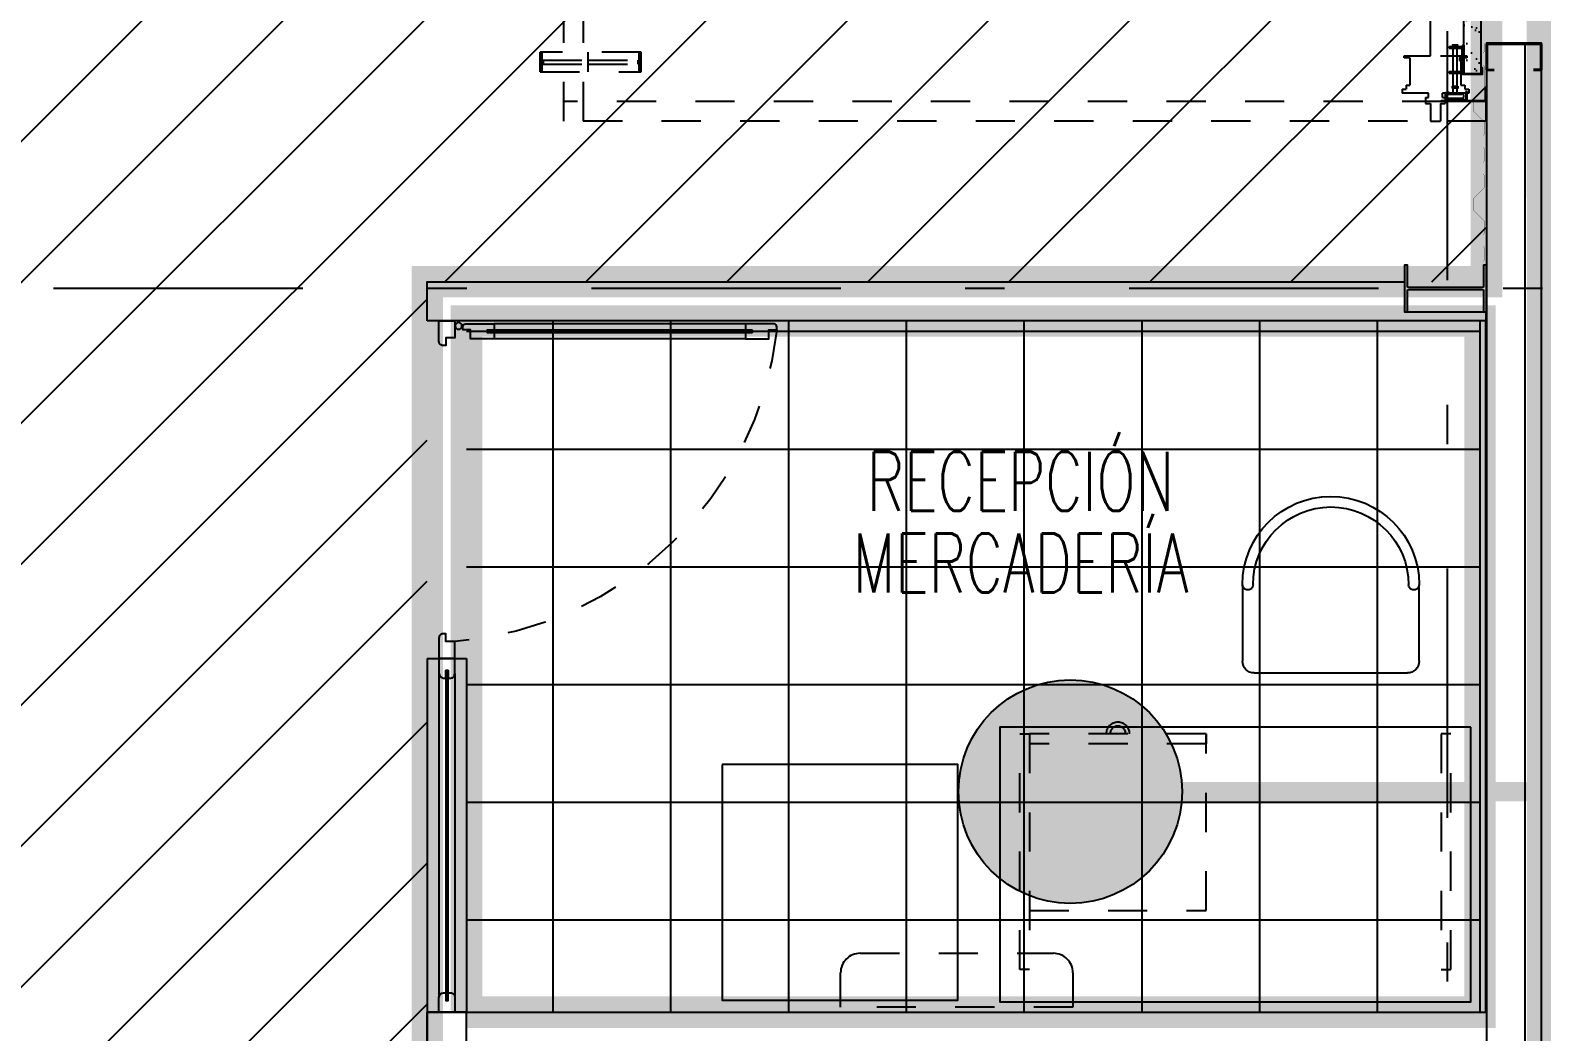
# Model space of a CAD drawing. Header units: millimetres. Extents: x -77 to 207, y -160 to 187.
# Drawn here: x -30.132 to -26.282, y 31.515 to 34.068 of the extents above; entities that cross this region are included whole.
import ezdxf
from ezdxf.enums import TextEntityAlignment as Align
from ezdxf.xclip import XClip

# ---------------------------------------------------------------- set-up
doc = ezdxf.new("R2010")
doc.units = ezdxf.units.MM
doc.header["$LTSCALE"] = 0.1
for name, pattern in [('X REF - ANELO INST bind$0$X REF - ANELO$0$DASHDOT2', [12.7, 6.35, -3.175, 0, -3.175]), ('X REF - ANELO INST bind$0$X REF - ANELO$0$DASHED', [0.75, 0.5, -0.25]), ('X REF - ANELO INST bind$0$X REF - ANELO$0$DASHED2', [0.375, 0.25, -0.125]), ('X REF - ANELO INST bind$0$X REF - ANELO$0$HIDDEN2', [0.1875, 0.125, -0.0625]), ('X REF - ANELO INST bind$0$X REF - ANELO$0$TRAZOS', [19.049999999999997, 12.7, -6.35])]:
    doc.linetypes.add(name, pattern=pattern)
for name, color, linetype in [('C01 Foil blanco', 30, 'Continuous'), ('C03 PRY comun+papel kraft', 192, 'Continuous'), ('C08 CH trapezoidal', 148, 'Continuous'), ('X REF - ANELO INST bind$0$X REF - ANELO$0$A-CHAPA TRAPEZOIDAL', 8, 'Continuous'), ('X REF - ANELO INST bind$0$X REF - ANELO$0$A-TABIQUE PRY', 7, 'Continuous'), ('X REF - ANELO INST bind$0$X REF - ANELO$0$C-ALUMINIO', 8, 'Continuous'), ('X REF - ANELO INST bind$0$X REF - ANELO$0$C-DOCK', 8, 'Continuous'), ('X REF - ANELO INST bind$0$X REF - ANELO$0$E-MOBILIARIO', 8, 'Continuous'), ('X REF - ANELO INST bind$0$X REF - ANELO$0$MET-COLUMNA METALICA', 7, 'Continuous'), ('X REF - ANELO INST bind$0$X REF - ANELO$0$MET-CORREAS DE CV', 7, 'Continuous'), ('X REF - ANELO INST bind$0$X REF - ANELO$0$MET-EJE CABRIADAS', 8, 'X REF - ANELO INST bind$0$X REF - ANELO$0$DASHDOT2'), ('X REF - ANELO INST bind$0$X REF - ANELO$0$MET-LANA VIDRIO', 8, 'Continuous'), ('X REF - ANELO INST bind$0$X REF - ANELO$0$PROY-SPLITS', 8, 'X REF - ANELO INST bind$0$X REF - ANELO$0$HIDDEN2'), ('X REF - ANELO INST bind$0$X REF - ANELO$0$R-NOMBRE LOCAL', 7, 'Continuous')]:
    doc.layers.add(name, color=color, linetype=linetype)
doc.styles.add('X REF - ANELO INST bind$0$X REF - ANELO$0$VAUX', font='romans.shx', dxfattribs={"width": 0.85})
doc.linetypes.add('X REF - ANELO INST bind$0$X REF - ANELO$0$REFERENCIAL CORTE TRANSVERSAL WM$0$BATTING', pattern='A,0.00254,-2.54,[134,ltypeshp.shx,S=2.54,R=0,X=-2.54,Y=0],-5.08,[134,ltypeshp.shx,S=2.54,R=180,X=2.54,Y=0],-2.54', length=10.16254)
pattern_1 = [(45, (207.6872914323137, 39.71529253979323), (-0.0006735192090802524, 0.0006735192090802525), [])]

# ---------------------------------------------------------------- blocks, each defined once
blk = doc.blocks.new('X REF - ANELO INST bind$0$X REF - ANELO$0$COL MET 20')
at = {"layer": 'X REF - ANELO INST bind$0$X REF - ANELO$0$MET-COLUMNA METALICA'}
blk.add_hatch(color=256, dxfattribs=at).paths.add_polyline_path([(-0.09711899999820162, -0.00358830000072885, -0.4142135623731206), (-0.09353069999747277, 0), (0.09353069999770014, 0, -0.4142135623731841), (0.09711899999842899, -0.00358830000072885), (0.09711899999842899, -0.0567809999979545), (0.1044899999949394, -0.0567809999979545), (0.1044899999949394, 0.06147899999677975), (0.09711899999842899, 0.06147899999677975), (0.09711899999842899, 0.008286299999781477, -0.414213562373209), (0.09353069999770014, 0.004697999999052627), (-0.09353069999747277, 0.004697999999052627, -0.4142135623730696), (-0.09711899999820162, 0.008286299999781477), (-0.09711899999820162, 0.06147899999677975), (-0.1044900000065354, 0.06147899999677975), (-0.1044900000065354, -0.0567809999979545), (-0.09711899999820162, -0.0567809999979545)])
blk.add_lwpolyline([(-0.09711899999820162, -0.0567809999979545), (-0.1044900000065354, -0.0567809999979545), (-0.1044900000065354, 0.06147899999677975), (-0.09711899999820162, 0.06147899999677975), (-0.09711899999820162, 0.008286299999781477, 0.4142135623730696), (-0.09353069999747277, 0.004697999999052627), (0.09353069999770014, 0.004697999999052627, 0.414213562373209), (0.09711899999842899, 0.008286299999781477), (0.09711899999842899, 0.06147899999677975), (0.1044899999949394, 0.06147899999677975), (0.1044899999949394, -0.0567809999979545), (0.09711899999842899, -0.0567809999979545), (0.09711899999842899, -0.00358830000072885, 0.4142135623731841), (0.09353069999770014, 0), (-0.09353069999747277, 0, 0.4142135623731206), (-0.09711899999820162, -0.00358830000072885)], format="xyb", close=True, dxfattribs=at)
blk = doc.blocks.new('X REF - ANELO INST bind$0$X REF - ANELO$0$A$C17FA08BE')
at = {"layer": 'X REF - ANELO INST bind$0$X REF - ANELO$0$E-MOBILIARIO'}
for p, q in [((-0.1789046456123629, 0.1999372650847704), (0.01609535438745979, 0.1999372650847695)), ((-0.2089046456123356, -0.2200627349153024), (-0.2089046456123356, 0.1699372650841147)), ((0.01609535438757437, -0.2500627349155025), (-0.1789046456123629, -0.2500627349155033))]:
    blk.add_line(p, q, dxfattribs=at)
for centre, radius, start, end in [((-0.1789046456124765, 0.1699372650841156), 0.03, 89.99999999999349, 180), ((0.01609535438745979, 0.1864372650847477), 0.0134999999999941, 89.99999999999349, 269.9999999999935), ((0.01609535438757437, -0.02506273491559341), 0.225, 270, 90), ((0.01609535438757437, -0.02506273491559341), 0.198, 270, 90), ((-0.1789046456123629, -0.2200627349153033), 0.03, 180, 270), ((0.01609535438757348, -0.2365627349159363), 0.0134999999999941, 90, 270.0000000000065)]:
    blk.add_arc(centre, radius, start, end, dxfattribs=at)
blk = doc.blocks.new('X REF - ANELO INST bind$0$X REF - ANELO$0$Escritorio 1.20x0.70')
at = {"layer": 'X REF - ANELO INST bind$0$X REF - ANELO$0$E-MOBILIARIO', "linetype": 'X REF - ANELO INST bind$0$X REF - ANELO$0$HIDDEN2', "ltscale": 0.005}
for p, q in [((2121.114768800318, 1231.874875350184), (2121.114768800318, 1231.899875350184)), ((2121.114768800318, 1231.899875350184), (2121.564768800318, 1231.899875350184))]:
    blk.add_line(p, q, dxfattribs=at)
at = {"layer": 'X REF - ANELO INST bind$0$X REF - ANELO$0$E-MOBILIARIO'}
blk.add_lwpolyline([(2120.440698791073, 1231.857630630153), (2121.640698791074, 1231.857630630153), (2121.640698791074, 1232.557630630153), (2120.440698791073, 1232.557630630153)], close=True, dxfattribs=at)
at = {"layer": 'X REF - ANELO INST bind$0$X REF - ANELO$0$E-MOBILIARIO', "linetype": 'X REF - ANELO INST bind$0$X REF - ANELO$0$HIDDEN2', "ltscale": 0.005}
for points in [[(2120.491628781829, 1231.874875350184), (2120.516628781829, 1231.874875350184), (2120.516628781829, 1232.474875350184), (2120.491628781829, 1232.474875350184)], [(2121.589768800318, 1231.874875350184), (2121.564768800318, 1231.874875350184), (2121.564768800318, 1232.474875350184), (2121.589768800318, 1232.474875350184)], [(2121.114768800318, 1231.874875350184), (2121.564768800318, 1231.874875350184), (2121.564768800318, 1232.324875350184), (2121.114768800318, 1232.324875350184)]]:
    blk.add_lwpolyline(points, close=True, dxfattribs=at)
for radius in [0.03, 0.02]:
    blk.add_arc((2121.339768800318, 1231.874875350184), radius, 180, 0, dxfattribs=at)
blk = doc.blocks.new('X REF - ANELO INST bind$0$X REF - ANELO$0$N Local')
at = {"layer": 'X REF - ANELO INST bind$0$X REF - ANELO$0$R-NOMBRE LOCAL', "lineweight": 0, "style": 'X REF - ANELO INST bind$0$X REF - ANELO$0$VAUX', "width": 0.85}
for p in [(6337.571769196384, -934.4548905287525), (6337.571769196384, -934.7148587994149)]:
    blk.add_attdef('NOMBRE', text='', height=0.1822500000000217, dxfattribs=at).set_placement(p, align=Align.CENTER)
blk = doc.blocks.new('X REF - ANELO INST bind$0$X REF - ANELO$0$guia 2 planta')
for p, q in [((-2.499999999970896, 47.50000000000728), (20.5000000000291, 47.50000000000728)), ((-2.5, 45), (-2.499999999970896, 47.50000000000728)), ((-2.5, 45), (18.0000000000291, 45)), ((18.0000000000291, -7.275957614183426e-12), (18.0000000000291, 45)), ((20.5000000000291, 0), (20.5000000000291, 47.50000000000728)), ((-2.508377588004805, 0), (0, 0)), ((5, -5), (13.0000000000291, -5.000000000007276)), ((5, -7.499999999992724), (13.0000000000291, -7.5))]:
    blk.add_line(p, q)
for centre, radius, start, end in [((5, 7.275957614183426e-12), 7.5, 180, 270), ((5, 0), 5, 180, 270), ((13.0000000000291, 0), 7.5, 270, 0), ((13.0000000000291, -7.275957614183426e-12), 5, 270, 0)]:
    blk.add_arc(centre, radius, start, end)
blk = doc.blocks.new('X REF - ANELO INST bind$0$X REF - ANELO$0$porton dock leveler')
at = {"layer": 'X REF - ANELO INST bind$0$X REF - ANELO$0$C-DOCK'}
h = blk.add_hatch(dxfattribs=at)
h.set_pattern_fill('ANSI31', color=256, scale=0.0003000000000000295, style=0)
h.set_pattern_definition(pattern_1)
h.paths.add_polyline_path([(2.839725311233487, 0), (2.80472531123349, 7.105427357601002e-15), (2.80472531123349, -0.002500000000004832), (2.837225311233432, -0.002500000000004832), (2.837225311233489, -0.1150000000000162), (2.83972531123343, -0.1150000000000162)])
h = blk.add_hatch(dxfattribs=at)
h.set_pattern_fill('AR-SAND', color=256, scale=0.001000000000000098, style=0)
h.set_pattern_definition([(142.5, (-270.7190262778208, -5.518999927154596), (0.001600031295984203, 0.04894132373293904), [0, -0.0386080000000038, 0, -0.04318000000000424, 0, -0.04127500000000404]), (172.5, (-270.7190262778208, -5.518999927154596), (-0.04495232831380468, 0.07168251005684245), [0, -0.02082800000000204, 0, -0.0347980000000034, 0, -0.0133350000000013]), (212.5, (-270.6877842778208, -5.518999927154596), (-0.07909923702415357, 0.0001437184678545832), [0, -0.01270000000000123, 0, -0.04572000000000441, 0, -0.05969000000000578]), (222.5, (-270.6877842778208, -5.518999927154596), (-0.0763556452472372, 0.02229293232572381), [0, -0.006350000000000622, 0, -0.02997200000000294, 0, -0.03429000000000335])])
h.paths.add_polyline_path([(2.54172531123357, -0.01354999999999507), (2.768225311233543, -0.01354999999999507), (2.768225311233543, -0.05800000000000693), (2.728304266202947, -0.05800000000000693), (2.728304266202947, -0.05000000000001137), (2.723304266202952, -0.05000000000001137), (2.723304266202952, -0.05800000000000693), (2.54172531123357, -0.05800000000000693)])
h.paths.add_polyline_path([(2.465725311233548, -0.01354999999999507), (2.54172531123357, -0.01354999999999507), (2.54172531123357, -0.05800000000000693), (2.465725311233548, -0.05800000000000693)])
h.paths.add_polyline_path([(1.728052980796441, -0.0152452558238565, -0.3211587561117272), (1.730047420871507, -0.01381686343681565), (2.465725311233548, -0.01362775756966528), (2.465725311233548, -0.05800000000000693), (1.741221629330845, -0.05800000000000693, 0.1042123416760686), (1.740160275569956, -0.05777050527556327, 0.0601277726022353), (1.738177666114247, -0.05800000000000693), (1.730020950688235, -0.05777056201379338, -0.565523769760366), (1.728160189559055, -0.05467638043040068)])
h = blk.add_hatch(dxfattribs=at)
h.set_pattern_fill('ANSI31', color=256, scale=0.0003000000000000295, style=0)
h.set_pattern_definition(pattern_1)
h.paths.add_polyline_path([(2.770725311233484, -0.01105000000000445), (2.752725311233426, -0.01104999999999734), (2.75272531123354, -0.01354999999998796), (2.768225311233543, -0.01354999999999507), (2.768225311233429, -0.05800000000000693), (2.731204835747938, -0.05800000000000693), (2.731204835747938, -0.06000000000000227), (2.770725311233484, -0.06000000000002359)])
h.paths.add_polyline_path([(2.731204835747938, -0.05800000000000693), (2.728304266202947, -0.05800000000000693), (2.728304266202947, -0.06000000000000938), (2.731204835747938, -0.06000000000002359)])
h.paths.add_polyline_path([(2.72830426620289, -0.05800000000000693), (2.723304266202895, -0.05800000000000693), (2.723304266202952, -0.06000000000000227), (2.72830426620289, -0.06000000000000938)])
h.paths.add_polyline_path([(2.723304266202895, -0.05800000000000693), (2.695725311233424, -0.05799999999999983), (2.695725311233424, -0.06000000000000938), (2.723304266202895, -0.06000000000000938)])
h = blk.add_hatch(dxfattribs=at)
h.set_pattern_fill('ANSI31', color=256, scale=0.0003000000000000295, style=0)
h.set_pattern_definition(pattern_1)
h.paths.add_polyline_path([(2.818304266202965, -0.05000000000001137), (2.814225311233436, -0.05000000000001847), (2.814225311233436, -0.0525000000000162), (2.818304266202965, -0.05250000000000909)])
h.paths.add_polyline_path([(2.837225311233489, -0.05000000000001137), (2.818304266202908, -0.05000000000001137), (2.818304266202851, -0.0525000000000162), (2.834725311233548, -0.0525000000000162), (2.834725311233491, -0.09750000000003212, -0.4142135623730951), (2.829725311233467, -0.1025000000000418), (2.821725311233429, -0.1025000000000347, -0.190640060190045), (2.818304266202908, -0.1011464298840252), (2.818304266202908, -0.1041743127660553, 0.1189695904178558), (2.821725311233429, -0.1050000000000182), (2.829725311233467, -0.1050000000000253, 0.4142135623730951), (2.837225311233489, -0.09750000000002501)])
h.paths.add_polyline_path([(2.816725311233434, -0.09750000000002501), (2.814225311233436, -0.09750000000002501, 0.2813779968957725), (2.818304266202908, -0.1041743127660553), (2.818304266202908, -0.1011464298840252, -0.2072109451688042)])
for p, q in [((2.752725311233483, -0.01354999999999507), (2.117411161219628, -0.01354999999998796)), ((2.768225311233486, -0.05800000000000693), (2.117411161219685, -0.05799999999999983)), ((2.696225311233412, -0.08500000000002927), (2.696225311233469, -0.07500000000003837)), ((2.69922531123354, -0.09500000000000597), (2.699225311233469, -0.05999999999999517)), ((2.699225311233413, -0.0625000000000071), (2.731204835747938, -0.06250000000002842)), ((2.701225311233422, -0.09500000000000597), (2.701225311233479, -0.0625000000000071)), ((2.701725311233425, -0.07500000000004547), (2.701225311233479, -0.07500000000004547)), ((2.701725311233425, -0.09500000000000597), (2.701725311233425, -0.06250000000001421)), ((2.703725311233477, -0.09500000000000597), (2.703725311233477, -0.0625000000000071)), ((2.762725311233488, -0.07500000000003837), (2.70372531123342, -0.07500000000004547)), ((2.726204835747943, -0.06400000000003558), (2.726204835747943, -0.06250000000002842)), ((2.726204835747943, -0.06400000000003558), (2.736204835748005, -0.06400000000002137)), ((2.727163383863619, -0.06850000000003575), (2.726586033594437, -0.06400000000002137)), ((2.727163383863619, -0.06850000000003575), (2.735246287632258, -0.06850000000002865)), ((2.72830426620289, -0.06500000000001194), (2.798304266202898, -0.06500000000001194)), ((2.729184109805722, -0.06850000000003575), (2.728895434671195, -0.06400000000002848)), ((2.731204835747938, -0.06250000000002842), (2.767225311233538, -0.06250000000002132)), ((2.733225561690155, -0.06850000000003575), (2.733514236824696, -0.06400000000001427)), ((2.735246287632258, -0.06850000000002865), (2.735823637901511, -0.06400000000001427)), ((2.736204835748005, -0.06400000000002137), (2.736204835748062, -0.06250000000002132)), ((2.762725311233545, -0.09500000000002018), (2.762725311233488, -0.06250000000002842)), ((2.764725311233484, -0.09500000000002018), (2.764725311233427, -0.06250000000002842)), ((2.765225311233543, -0.07500000000003837), (2.764725311233427, -0.07500000000003837)), ((2.765225311233486, -0.09500000000002018), (2.765225311233543, -0.06250000000002132)), ((2.767225311233538, -0.09500000000002018), (2.767225311233538, -0.06000000000002359)), ((2.800725311233485, -0.07500000000003126), (2.767225311233538, -0.07500000000004547)), ((2.798304266202898, -0.05500000000001393), (2.808304266202903, -0.05500000000001393)), ((2.820725311233552, -0.07500000000002416), (2.805725311233481, -0.07500000000002416)), ((2.808304266202903, -0.04500000000000881), (2.818304266202908, -0.04500000000000881)), ((2.820725311233481, -0.09750000000002501), (2.820725311233481, -0.06250000000001421)), ((2.830725311233543, -0.09750000000002501), (2.830725311233543, -0.06250000000001421)), ((2.699225311233469, -0.09500000000001307), (2.701225311233536, -0.09500000000001307)), ((2.701725311233481, -0.08500000000003638), (2.701225311233479, -0.08500000000003638)), ((2.701725311233481, -0.09500000000002018), (2.70372531123342, -0.09500000000001307)), ((2.762725311233488, -0.08500000000002927), (2.703725311233477, -0.08500000000003638)), ((2.762725311233545, -0.09500000000002018), (2.764725311233427, -0.09500000000002018)), ((2.765225311233543, -0.08500000000002217), (2.764725311233484, -0.08500000000002927)), ((2.765225311233486, -0.09500000000002018), (2.767225311233538, -0.09500000000002018)), ((2.800725311233485, -0.08500000000002217), (2.767225311233538, -0.08500000000002217)), ((2.820725311233552, -0.08500000000002217), (2.805725311233481, -0.08500000000002217)), ((2.829725311233311, -0.1050000000000182), (2.837225311233318, -0.1050000000000182))]:
    blk.add_line(p, q, dxfattribs=at)
at = {"layer": 'X REF - ANELO INST bind$0$X REF - ANELO$0$C-DOCK', "color": 8, "linetype": 'X REF - ANELO INST bind$0$X REF - ANELO$0$TRAZOS'}
blk.add_line((2.889725311233441, -0.0009999999999976694), (2.839725311233487, -0.0009999999999976694), dxfattribs=at)
at = {"layer": 'X REF - ANELO INST bind$0$X REF - ANELO$0$C-DOCK', "color": 8, "linetype": 'Continuous'}
blk.add_line((2.889725311233441, -0.0009999999999976694), (2.83972531123343, -0.0009999999999976694), dxfattribs=at)
at = {"layer": 'X REF - ANELO INST bind$0$X REF - ANELO$0$C-DOCK', "color": 8, "linetype": 'X REF - ANELO INST bind$0$X REF - ANELO$0$DASHED'}
for p, q in [((2.889725311233441, -0.0009999999999976694), (2.889725311233313, -2.350000000000236)), ((2.83972531123343, -0.1150000000000162), (2.839725311233487, -2.350000000000236)), ((2.818304266202965, -0.1477000000000075), (2.818304266202908, -0.2150000000000247)), ((2.829725311233311, -0.1550000000000225), (2.829725311233311, -0.1477000000000288)), ((2.844725311233312, -0.1550000000000153), (2.844725311233368, -0.1427000000000191)), ((2.844725311233368, -0.1427000000000191), (2.889725311233313, -0.1427000000000191)), ((2.889725311233313, -0.1427000000000191), (2.889725311233313, -0.1173000000000144)), ((2.829725311233311, -0.1550000000000225), (2.837225311233318, -0.1550000000000153)), ((2.839725311233316, -0.1550000000000153), (2.844725311233312, -0.1550000000000153)), ((2.798304266202898, -0.2050000000000267), (2.808304266202903, -0.2050000000000267)), ((2.808304266202903, -0.2150000000000247), (2.818304266202908, -0.2150000000000247)), ((2.714225311233456, -2.153119033565709), (2.714225311233456, -2.410000000000224)), ((2.764225311233595, -2.153119033565709), (2.714225311233456, -2.153119033565709)), ((2.764225311233538, -2.410000000000224), (2.764225311233538, -2.153119033565709)), ((2.764225311233595, -2.158119033565711), (2.714225311233456, -2.158119033565711)), ((2.734225311233537, -2.28761828818368), (2.734225311233537, -2.159119033565709)), ((2.744225311233599, -2.159119033565737), (2.734225311233537, -2.159119033565709)), ((2.744225311233599, -2.16111903356574), (2.734225311233537, -2.161119033565711)), ((2.744225311233542, -2.28761828818368), (2.744225311233542, -2.159119033565709)), ((2.889725311233498, -2.300000000000239), (1.37572531123341, -2.300000000000168)), ((2.764225311233538, -2.288140930500063), (2.714225311233541, -2.288140930500063)), ((2.734225311233537, -2.404000000000252), (2.734225311233537, -2.288140930500035)), ((2.744225311233542, -2.404000000000252), (2.744225311233542, -2.288140930500035)), ((2.889725311233498, -2.350000000000236), (1.37572531123341, -2.350000000000257)), ((2.764225311233538, -2.40500000000025), (2.714225311233541, -2.405000000000278)), ((2.764225311233538, -2.410000000000252), (2.714225311233541, -2.410000000000252)), ((2.744225311233542, -2.402000000000278), (2.734225311233537, -2.402000000000278)), ((2.744225311233542, -2.404000000000252), (2.734225311233537, -2.404000000000252))]:
    blk.add_line(p, q, dxfattribs=at)
at = {"layer": 'X REF - ANELO INST bind$0$X REF - ANELO$0$C-DOCK', "color": 8}
for p, q in [((2.818304266202908, -0.04500000000000881), (2.818304266202908, -0.1123000000000189)), ((2.829725311233311, -0.1123000000000189), (2.818304266202965, -0.1123000000000189)), ((2.829725311233311, -0.1123000000000189), (2.829725311233311, -0.1050000000000182)), ((2.839725311233316, -0.1050000000000111), (2.844725311233425, -0.1050000000000111)), ((2.844725311233425, -0.1173000000000215), (2.844725311233425, -0.1050000000000111)), ((2.844725311233425, -0.1173000000000215), (2.889725311233313, -0.1173000000000144)), ((2.72830426620289, -0.1950000000000358), (2.798304266202898, -0.1950000000000358))]:
    blk.add_line(p, q, dxfattribs=at)
at = {"layer": 'X REF - ANELO INST bind$0$X REF - ANELO$0$C-DOCK', "linetype": 'X REF - ANELO INST bind$0$X REF - ANELO$0$DASHED'}
blk.add_line((2.829725311233311, -0.1477000000000288), (2.818304266202965, -0.1477000000000288), dxfattribs=at)
at = {"layer": 'X REF - ANELO INST bind$0$X REF - ANELO$0$C-DOCK'}
for points in [[(2.768225311233486, -0.01354999999999507), (2.752725311233483, -0.01354999999999507), (2.752725311233483, -0.01104999999999734), (2.770725311233541, -0.01104999999999734), (2.770725311233484, -0.06000000000002359), (2.695725311233424, -0.06000000000000227), (2.695725311233424, -0.05800000000000693), (2.768225311233486, -0.05800000000000693), (2.768225311233486, -0.01354999999999507), (2.752725311233483, -0.01354999999999507), (2.752725311233483, -0.01104999999999734)], [(2.837225311233489, -0.002500000000004832), (2.80472531123349, -0.002500000000004832), (2.80472531123349, -7.105427357601002e-15), (2.839725311233487, -7.105427357601002e-15), (2.839725311233487, -0.1150000000000162), (2.837225311233489, -0.1150000000000162), (2.837225311233489, -0.002500000000004832), (2.80472531123349, -0.002500000000004832)], [(2.699225311233469, -0.07500000000003837), (2.696225311233469, -0.07300000000002882), (2.696225311233412, -0.08700000000003882), (2.699225311233469, -0.08500000000002927)], [(2.798304266202898, -0.06500000000001194), (2.798304266202898, -0.05500000000001393)], [(2.808304266202903, -0.05500000000001393), (2.808304266202903, -0.04500000000000881)]]:
    blk.add_lwpolyline(points, dxfattribs=at)
at = {"layer": 'X REF - ANELO INST bind$0$X REF - ANELO$0$C-DOCK', "color": 8, "linetype": 'X REF - ANELO INST bind$0$X REF - ANELO$0$DASHED'}
for points in [[(1.728693023155287, -0.1172999999999433), (2.723304266202895, -0.1173000000000073), (2.723304266202895, -0.05000000000001137), (2.72830426620289, -0.05000000000001137), (2.72830426620289, -0.06500000000001194)], [(2.72830426620289, -0.1950000000000358), (2.72830426620289, -0.2100000000000364), (2.723304266202895, -0.2100000000000364), (2.723304266202895, -0.1426999999999978), (1.728693023155287, -0.1427000000000191)], [(2.808304266202903, -0.2150000000000247), (2.808304266202903, -0.2050000000000267)]]:
    blk.add_lwpolyline(points, dxfattribs=at)
at = {"layer": 'X REF - ANELO INST bind$0$X REF - ANELO$0$C-DOCK'}
blk.add_lwpolyline([(2.800725311233485, -0.07300000000002171), (2.805725311233481, -0.07300000000002171), (2.805725311233481, -0.08700000000003172), (2.800725311233485, -0.08700000000003172)], close=True, dxfattribs=at)
at = {"layer": 'X REF - ANELO INST bind$0$X REF - ANELO$0$C-DOCK', "color": 8}
blk.add_lwpolyline([(2.798304266202898, -0.2050000000000267), (2.798304266202898, -0.1950000000000358)], dxfattribs=at)
at = {"layer": 'X REF - ANELO INST bind$0$X REF - ANELO$0$C-DOCK'}
for centre, start, end in [((2.825725311233491, -0.06250000000001421), 0, 180), ((2.825725311233491, -0.09750000000002501), 180, 0)]:
    blk.add_arc(centre, 0.005000000000015042, start, end, dxfattribs=at)
at = {"layer": 'X REF - ANELO INST bind$0$X REF - ANELO$0$C-DOCK', "xscale": 0.001000000000000098, "yscale": 0.001000000000000098, "zscale": 0.001000000000000098}
blk.add_blockref('X REF - ANELO INST bind$0$X REF - ANELO$0$guia 2 planta', (2.816725311233434, -0.09750000000002501), dxfattribs=at)
blk = doc.blocks.new('X REF - ANELO INST bind$0$X REF - ANELO$0$PA 0.86')
at = {"layer": 'X REF - ANELO INST bind$0$X REF - ANELO$0$C-ALUMINIO', "color": 8}
for p, q in [((-48.70827357153901, 14.45937346998303), (-48.06827357153887, 14.45937346998303)), ((-48.70827357153901, 14.42137346998302), (-48.06827357153887, 14.42137346998302))]:
    blk.add_line(p, q, dxfattribs=at)
at = {"layer": 'X REF - ANELO INST bind$0$X REF - ANELO$0$C-ALUMINIO'}
for points in [[(-48.76827357153896, 14.44437346998271), (-48.78827357153894, 14.44437346998271), (-48.78827357153871, 14.45157045738702, -0.3873058490311309), (-48.78116257597578, 14.45937346998303), (-48.70827357153901, 14.45937346998303), (-48.70827357153901, 14.44337346998296), (-48.72579823639201, 14.4433734699825), (-48.72579823639201, 14.4373734699831), (-48.70827357153901, 14.4373734699831), (-48.70827357153901, 14.42137346998302), (-48.76827357153896, 14.42137346998302), (-48.76827357153896, 14.44437346998271), (-48.78827357153894, 14.44437346998271)], [(-48.00827357153892, 14.44437346998271), (-47.98827357153894, 14.44437346998271), (-47.98827357153917, 14.45157045738702, 0.3873058490311309), (-47.99538456710209, 14.45937346998303), (-48.06827357153887, 14.45937346998303), (-48.06827357153887, 14.44337346998296), (-48.05074890668587, 14.4433734699825), (-48.05074890668587, 14.4373734699831), (-48.06827357153887, 14.4373734699831), (-48.06827357153887, 14.42137346998302), (-48.00827357153892, 14.42137346998302), (-48.00827357153892, 14.44437346998271), (-47.98827357153894, 14.44437346998271)], [(-47.96777431262288, 14.46692564354922), (-47.96777431262288, 14.42385066631519, 0.5028094478650146), (-47.96777431262288, 14.42385066631519), (-47.96777431262288, 14.42385066631519), (-47.96777431262288, 14.42385066631519), (-47.94477431262297, 14.42385066631519), (-47.94477431262297, 14.40416592100351), (-47.9381717447807, 14.40416592100351, 0.4183661075644199), (-47.92777431262292, 14.41462450351733), (-47.92777431262292, 14.46692235725564), (-47.96777431262288, 14.46692235725564)]]:
    blk.add_lwpolyline(points, format="xyb", dxfattribs=at)
blk.add_lwpolyline([(-48.72579823639201, 14.4373734699831), (-48.72579823639201, 14.44337346998296), (-48.05074890668587, 14.44337346998296), (-48.05074890668587, 14.4373734699831)], close=True, dxfattribs=at)
at = {"layer": 'X REF - ANELO INST bind$0$X REF - ANELO$0$C-ALUMINIO', "elevation": -0.01567825315556748}
blk.add_lwpolyline([(-47.96777431262286, 13.60691907099583), (-47.96777431262286, 13.64999404822941, -0.5028094478650146), (-47.96777431262286, 13.64999404822941), (-47.96777431262286, 13.64999404822941), (-47.96777431262286, 13.64999404822941), (-47.94477431262295, 13.64999404822941), (-47.94477431262295, 13.66967879354154), (-47.93817174478069, 13.66967879354154, -0.4183661075644199), (-47.9277743126229, 13.65922021102772), (-47.9277743126229, 13.60692235728895), (-47.96777431262286, 13.60692235728895)], format="xyb", dxfattribs=at)
at = {"layer": 'X REF - ANELO INST bind$0$X REF - ANELO$0$C-ALUMINIO'}
blk.add_circle((-47.97776254024714, 14.4543616976072, 0.000266181646310211), 0.008566132241867308, dxfattribs=at)
at = {"layer": 'X REF - ANELO INST bind$0$X REF - ANELO$0$C-ALUMINIO', "color": 8, "linetype": 'X REF - ANELO INST bind$0$X REF - ANELO$0$DASHED2'}
blk.add_arc((-47.89451456642967, 14.54659131365374, -0.01594443480187779), 0.8995852637625091, 186.5244817309269, 265.3288165541296, dxfattribs=at)
blk = doc.blocks.new('X REF - ANELO INST bind$0$X REF - ANELO')
at = {"layer": 'X REF - ANELO INST bind$0$X REF - ANELO$0$A-CHAPA TRAPEZOIDAL', "const_width": 0.0006, "elevation": -0.0005880358578579188}
blk.add_lwpolyline([(-26.4274013617631, 33.91963600295642), (-26.4274013617631, 33.97463600295525), (-26.43140136176391, 33.97863600295607), (-26.43140136176391, 34.00920619430796), (-26.4274013617631, 34.01320619430878), (-26.42740124145415, 34.03448059029114)], dxfattribs=at)
at = {"layer": 'X REF - ANELO INST bind$0$X REF - ANELO$0$A-CHAPA TRAPEZOIDAL', "elevation": -0.0005880358578579188}
blk.add_lwpolyline([(-26.4274013617631, 33.44214688135423, 0.0006, 0.0006, 0), (-26.4274013617631, 33.44449891795741, 0.0006, 0.0006, 0), (-26.43140136176391, 33.44849891795823, 0.0006, 0.0006, 0), (-26.43140136176391, 33.47849891795706, 0.0006, 0.0006, 0), (-26.4274013617631, 33.48249891795788, 0.0006, 0.0006, 0), (-26.4274013617631, 33.51249891795671, 0.0006, 0.0006, 0), (-26.43140136176391, 33.51649891795753, 0.0006, 0.0006, 0), (-26.43140136176391, 33.54649891795636, 0.0006, 0.0006, 0), (-26.4274013617631, 33.55049891795718, 0.0006, 0.0006, 0), (-26.4274013617631, 33.58049891795601, 0.0006, 0.0006, 0), (-26.45568563298168, 33.60878318914549, 0.0006, 0.0006, 0), (-26.45568563298168, 33.63878318915888, 0.0006, 0.0006, 0), (-26.4274013617631, 33.66706746046477, 0.0006, 0.0006, 0), (-26.4274013617631, 33.69706746046361, 0.0006, 0.0006, 0), (-26.43140136176391, 33.70106746046442, 0.0006, 0.0006, 0), (-26.43140136176391, 33.73106746046326, 0.0006, 0.0006, 0), (-26.4274013617631, 33.73506746046407, 0.0006, 0.0006, 0), (-26.4274013617631, 33.76506746046291, 0.0006, 0.0006, 0), (-26.43140136176391, 33.76906746046372, 0.0006, 0.0006, 0), (-26.43140136176391, 33.79906746046256, 0.0006, 0.0006, 0), (-26.4274013617631, 33.80306746046337, 0.0006, 0.0006, 0), (-26.4274013617631, 33.83306746046221, 0.0006, 0.0006, 0), (-26.45568563298168, 33.86135173165169, 0.0006, 0.0006, 0), (-26.45568563298168, 33.89135173165052, 0.0006, 0.0006, 0), (-26.4274013617631, 33.91963600295642, 0, 0, 0)], format="xyseb", dxfattribs=at)
at = {"layer": 'X REF - ANELO INST bind$0$X REF - ANELO$0$A-TABIQUE PRY'}
for points in [[(-29.12063812359155, 33.32657431887834), (-29.12063812359155, 33.42657431887689), (-26.63157650580591, 33.42657431887688), (-26.63157650580591, 33.35024681728878), (-26.42436066150296, 33.35024681728878), (-26.42436066150296, 33.32657431887833), (-26.63157650580591, 33.32657431887834)], [(-29.12063812359155, 31.56520554118175), (-29.12063749549838, 31.1494484792263), (-29.02063749549892, 31.1494484792263), (-29.0206350585347, 31.56520554118175)], [(-29.12063812359155, 31.46520554118321), (-29.12063812359155, 31.56520554118175), (-26.42298863829386, 31.56520554118175), (-26.42298863829386, 31.4652055411832)]]:
    blk.add_lwpolyline(points, close=True, dxfattribs=at)
at = {"layer": 'X REF - ANELO INST bind$0$X REF - ANELO$0$A-TABIQUE PRY', "elevation": 0.02186664832054048}
blk.add_lwpolyline([(-26.43935838847642, 33.32657431887834), (-26.43935838847641, 31.56520554118175), (-26.42436066150298, 31.56520554118175), (-26.42436066150296, 33.32657431887833)], close=True, dxfattribs=at)
at = {"layer": 'X REF - ANELO INST bind$0$X REF - ANELO$0$C-ALUMINIO', "color": 8}
for p, q in [((-29.12063682134958, 32.4665743189117, -0.01567825315556737), (-29.12063682135037, 31.56455643863256)), ((-29.12063682134958, 32.4665743189117, -0.01567825315556737), (-29.02063682134958, 32.4665743189116, -0.01567825315556759)), ((-29.02063682134958, 32.4665743189116, -0.01567825315556737), (-29.02063682135037, 31.56455643863247)), ((-29.09063675748108, 32.4287206450417, -0.01567825315556737), (-29.09063675748246, 31.6024068262088)), ((-29.05063675748112, 32.42702632884355, -0.01567825315556737), (-29.05063675748249, 31.60410114241171))]:
    blk.add_line(p, q, dxfattribs=at)
at = {"layer": 'X REF - ANELO INST bind$0$X REF - ANELO$0$C-ALUMINIO', "elevation": -0.01567825315556737}
blk.add_lwpolyline([(-29.09063675748108, 32.46656774632536), (-29.09063675748108, 32.4287206450417, 0.3989718825693674), (-29.07910359558297, 32.41656774632518), (-29.07363675748103, 32.41656774632518), (-29.07363675748103, 32.43625249163686), (-29.06763675748117, 32.43625249163686), (-29.06763675748117, 32.41656774632518), (-29.06103418963891, 32.41656774632518, 0.4183661075644199), (-29.05063675748112, 32.427026328839), (-29.05063675748112, 32.46656446003178), (-29.09063675748108, 32.46656446003178)], format="xyb", dxfattribs=at)
at = {"layer": 'X REF - ANELO INST bind$0$X REF - ANELO$0$C-ALUMINIO'}
blk.add_lwpolyline([(-29.06763675748189, 31.61455972492577), (-29.06763675748117, 32.43625249163686), (-29.07363675748103, 32.43625249163686), (-29.07363675748174, 31.61455972492577)], dxfattribs=at)
blk.add_lwpolyline([(-29.09063675748246, 31.56455972492559), (-29.09063675748246, 31.6024068262088, -0.3989718825693674), (-29.07910359558434, 31.61455972492577), (-29.0736367574824, 31.61455972492577), (-29.0736367574824, 31.59487497961364), (-29.06763675748255, 31.59487497961364), (-29.06763675748255, 31.61455972492577), (-29.06103418964028, 31.61455972492577, -0.4183661075644199), (-29.05063675748249, 31.60410114241195), (-29.05063675748249, 31.56456301121871), (-29.09063675748246, 31.56456301121871)], format="xyb", dxfattribs=at)
at = {"layer": 'X REF - ANELO INST bind$0$X REF - ANELO$0$E-MOBILIARIO'}
blk.add_lwpolyline([(-28.36933389437628, 32.19608527513675), (-28.36933389437628, 31.59608527513684), (-27.76933389437591, 31.59608527513684), (-27.76933389437591, 32.19608527513675)], close=True, dxfattribs=at)
at = {"layer": 'X REF - ANELO INST bind$0$X REF - ANELO$0$MET-COLUMNA METALICA'}
for points in [[(-26.40331978333414, 33.96448003001018), (-26.41959650580519, 33.96448003001018, -0.4142135623721437), (-26.42259650580489, 33.96748003001011), (-26.42259650580489, 34.03148003001019, -0.414213562374089), (-26.41959650580519, 34.03448003001012), (-26.2855966335379, 34.03448481052656, -0.414213562373095), (-26.28259663353819, 34.03148481052663), (-26.28259663353819, 33.96748481052656, -0.4142135623721011), (-26.28559663353835, 33.96448481052663), (-26.30282465577247, 33.96448481052663)], [(-26.40331978333414, 33.96698003001023), (-26.41959650580519, 33.96698003001023, -0.4142135623091627), (-26.42009650580529, 33.96748003001034), (-26.42009650580529, 34.03148003001019, -0.4142135623091627), (-26.41959650580519, 34.03198003001006), (-26.2855966335379, 34.03198481052651, -0.4142135623091627), (-26.2850966335387, 34.03148481052686), (-26.2850966335387, 33.96748481052656, -0.4142135623091628), (-26.28559663353835, 33.96698481052691), (-26.30282465577247, 33.96698481052668)]]:
    blk.add_lwpolyline(points, format="xyb", dxfattribs=at)
at = {"layer": 'X REF - ANELO INST bind$0$X REF - ANELO$0$MET-CORREAS DE CV'}
blk.add_lwpolyline([(-26.28259650580489, 30.83419700241598), (-26.28259638549594, 34.03448059029114), (-26.42259647863756, 34.03448059029114), (-26.42259659894651, 30.83419700241598)], close=True, dxfattribs=at)
at = {"layer": 'X REF - ANELO INST bind$0$X REF - ANELO$0$MET-EJE CABRIADAS'}
for p, q in [((-26.52195492521832, -0.819554370750203, 0.01943700474020715), (-26.52195492521831, 42.12119932185124, 0.01943700474020715)), ((-21.21756394018302, 33.4092915487718, -5.012601847296811e-05), (-54.27994433827324, 33.40929154877181, -5.012601847296811e-05))]:
    blk.add_line(p, q, dxfattribs=at)
at = {"layer": 'X REF - ANELO INST bind$0$X REF - ANELO$0$MET-LANA VIDRIO', "linetype": 'X REF - ANELO INST bind$0$X REF - ANELO$0$REFERENCIAL CORTE TRANSVERSAL WM$0$BATTING', "ltscale": 0.025}
blk.add_lwpolyline([(-26.32520272881186, 34.03198339755807), (-26.32508963273403, 30.83685311029996)], dxfattribs=at)
at = {"layer": 'X REF - ANELO INST bind$0$X REF - ANELO$0$PROY-SPLITS'}
blk.add_lwpolyline([(-27.47584253812193, 31.57775949455079), (-28.06778422376441, 31.57775949454983), (-28.06778422376418, 31.66525949454969, -0.4142135623729047), (-28.01778422376445, 31.71525949454919), (-27.52584253812257, 31.71525949455016, -0.4142135623651035), (-27.47584253812193, 31.66525949455088), (-27.47584253812193, 31.57775949455079)], format="xyb", dxfattribs=at)
at = {"rotation": 270}
blk.add_blockref('X REF - ANELO INST bind$0$X REF - ANELO$0$porton dock leveler', (-26.42259738574341, 36.7254240978079), dxfattribs=at)
at = {"xscale": -1}
blk.add_blockref('X REF - ANELO INST bind$0$X REF - ANELO$0$COL MET 20', (-26.52708650581097, 33.40702781728673, 0.01938687891312574), dxfattribs=at)
ref = blk.add_blockref('X REF - ANELO INST bind$0$X REF - ANELO$0$N Local', (5042.448223078798, 780.4069446915784, 0.01892037689546627), dxfattribs=dict(xscale=-0.7999999999999545, yscale=0.8000000000000114, zscale=0.8))
ref.add_attrib('NOMBRE', 'RECEPCIÓN', dxfattribs={"layer": 'X REF - ANELO INST bind$0$X REF - ANELO$0$R-NOMBRE LOCAL', "lineweight": 0, "height": 0.15, "style": 'X REF - ANELO INST bind$0$X REF - ANELO$0$VAUX', "width": 0.7}).set_placement((-27.60919227831357, 32.84303226858179, 0.01892037689546627), align=Align.CENTER)
ref.add_attrib('NOMBRE', 'MERCADERÍA', dxfattribs={"layer": 'X REF - ANELO INST bind$0$X REF - ANELO$0$R-NOMBRE LOCAL', "lineweight": 0, "height": 0.15, "style": 'X REF - ANELO INST bind$0$X REF - ANELO$0$VAUX', "width": 0.7}).set_placement((-27.60919227831448, 32.63505765205178, 0.01892037689546627), align=Align.CENTER)
at = {"layer": 'X REF - ANELO INST bind$0$X REF - ANELO$0$C-ALUMINIO', "xscale": -1}
blk.add_blockref('X REF - ANELO INST bind$0$X REF - ANELO$0$PA 0.86', (-77.01841113397246, 18.8596519616227), dxfattribs=at)
at = {"layer": 'X REF - ANELO INST bind$0$X REF - ANELO$0$E-MOBILIARIO', "xscale": -1, "rotation": 270}
blk.add_blockref('X REF - ANELO INST bind$0$X REF - ANELO$0$A$C17FA08BE', (-26.79410686485767, 32.63849709897529, 0.01408235854432143), dxfattribs=at)
at = {"layer": 'X REF - ANELO INST bind$0$X REF - ANELO$0$E-MOBILIARIO', "rotation": 180}
blk.add_blockref('X REF - ANELO INST bind$0$X REF - ANELO$0$Escritorio 1.20x0.70', (2093.978266993785, 1264.149093178756, 0.01408235907863954), dxfattribs=at)
blk = doc.blocks.new('X REF - ANELO INST bind')
ref = blk.add_blockref('X REF - ANELO INST bind$0$X REF - ANELO', (0, 0))
XClip(ref).set_block_clipping_path([(-76.96807374145067, -24.7711317477457), (92.98603554183842, 61.16696301676586)])

msp = doc.modelspace()

# ---------------------------------------------------------------- hatches: boundary and pattern name
at = {"layer": 'C01 Foil blanco'}
h = msp.add_hatch(dxfattribs=at)
h.set_pattern_fill('ANSI31', color=256, scale=0.08, style=0)
h.set_pattern_definition([(45, (0, 0), (-0.179605122421383, 0.1796051224213831), [])])
edge = h.paths.add_edge_path()
edge.add_line((-49.02141086340885, 4.584873984418305), (-49.02140985002017, 14.56085159720625))
edge.add_line((-49.02140985002017, 14.56085159720625), (-53.1983998503886, 14.56085159720625))
edge.add_line((-53.1983998503886, 14.56085159720625), (-53.19839985038858, 16.71428552928791))
edge.add_line((-53.19839985038858, 16.71428552928791), (-49.02145092644702, 16.71428557417472))
edge.add_line((-49.02145092644702, 16.71428557417472), (-49.02145092644702, 37.38051236047079))
edge.add_line((-49.02145092644702, 37.38051236047079), (-26.42259650580444, 37.38051242885036))
edge.add_line((-26.42259650580444, 37.38051242885036), (-26.42259650580442, 33.42657431887688))
edge.add_line((-26.42259650580442, 33.42657431887688), (-29.12063812359155, 33.42657431887689))
edge.add_line((-29.12063812359155, 33.42657431887689), (-29.12063812359155, 29.24521714768838))
edge.add_line((-29.12063812359155, 29.24521714768838), (-42.67706725901888, 29.2452284248257))
edge.add_line((-42.67706725901888, 29.2452284248257), (-42.67641222366787, 4.584872972811588))
edge.add_line((-42.67641222366787, 4.584872972811589), (-49.0214097728151, 4.585018212114846))
at = {"layer": 'C03 PRY comun+papel kraft'}
h = msp.add_hatch(dxfattribs=at)
h.set_pattern_fill('_USER', color=256, scale=0.3, double=1, pattern_type=0)
h.set_pattern_definition([(0, (0, 0), (0, 0.3), []), (90, (0, 0), (-0.3, 1.836909530733566e-17), [])])
edge = h.paths.add_edge_path()
edge.add_line((-29.02063506605104, 31.56520554118175), (-29.02063506605104, 33.32657431887834))
edge.add_line((-29.02063506605104, 33.32657431887834), (-26.43935838847642, 33.32657431887836))
edge.add_line((-26.43935838847642, 33.32657431887836), (-26.43935838847641, 31.56520554118175))
edge.add_line((-26.43935838847641, 31.56520554118175), (-29.02063463897752, 31.56520554118175))
h = msp.add_hatch(color=256, dxfattribs=at)
edge = h.paths.add_edge_path()
edge.add_arc((-27.48270663226754, 32.12711423917005), 0.2848315198460751, 0, 360)

# ---------------------------------------------------------------- linework, layer by layer
at = {"layer": 'C01 Foil blanco', "const_width": 0.08, "elevation": -0.03655194609261736}
msp.add_lwpolyline([(-49.02141086340885, 4.584873984418305), (-49.02140985002017, 14.56085159720625), (-53.1983998503886, 14.56085159720625), (-53.19839985038858, 16.71428552928791), (-49.02145092644702, 16.71428557417472), (-49.02145092644702, 37.38051236047079), (-26.42259650580444, 37.38051242885036), (-26.42259650580442, 33.42657431887688), (-29.12063812359155, 33.42657431887689), (-29.12063812359155, 29.24521714768838), (-29.12063812359155, 29.24521714768838), (-42.67706725901888, 29.2452284248257), (-42.67641222366787, 4.584872972811589), (-49.0214097728151, 4.585018212114846)], dxfattribs=at)
at = {"layer": 'C03 PRY comun+papel kraft', "const_width": 0.05}
msp.add_lwpolyline([(-27.48270663226754, 32.12711423917005), (-20.11695442169498, 32.12711423917005), (-20.11695536244235, 43.77804398884171), (-18.42000792753829, 43.77804398884171), (-18.42000792753829, 43.07455667001059)], dxfattribs=at)
at = {"layer": 'C03 PRY comun+papel kraft', "const_width": 0.08, "elevation": 0.02375839612694823}
msp.add_lwpolyline([(-29.02063506605104, 31.56520554118175), (-29.02063506605104, 33.32657431887834), (-26.43935838847642, 33.32657431887836), (-26.43935838847641, 31.56520554118175), (-29.02063463897752, 31.56520554118175)], dxfattribs=at)
at = {"layer": 'C03 PRY comun+papel kraft'}
msp.add_circle((-27.48270663226754, 32.12711423917005, -0.09359852905964866), 0.2848315198460751, dxfattribs=at)
at = {"layer": 'C08 CH trapezoidal', "const_width": 0.08, "elevation": 0.0003655466189349203}
msp.add_lwpolyline([(-26.28259650580489, 41.6380334729641), (-20.99260772416489, 41.6380384735555), (-20.99259652899453, 29.79497413004204), (-26.27855561968074, 29.79497382144969), (-26.28259650580489, 41.6380334729641)], dxfattribs=at)

# ---------------------------------------------------------------- block references
msp.add_blockref('X REF - ANELO INST bind', (0, 0))

doc.saveas('drawing.dxf')
